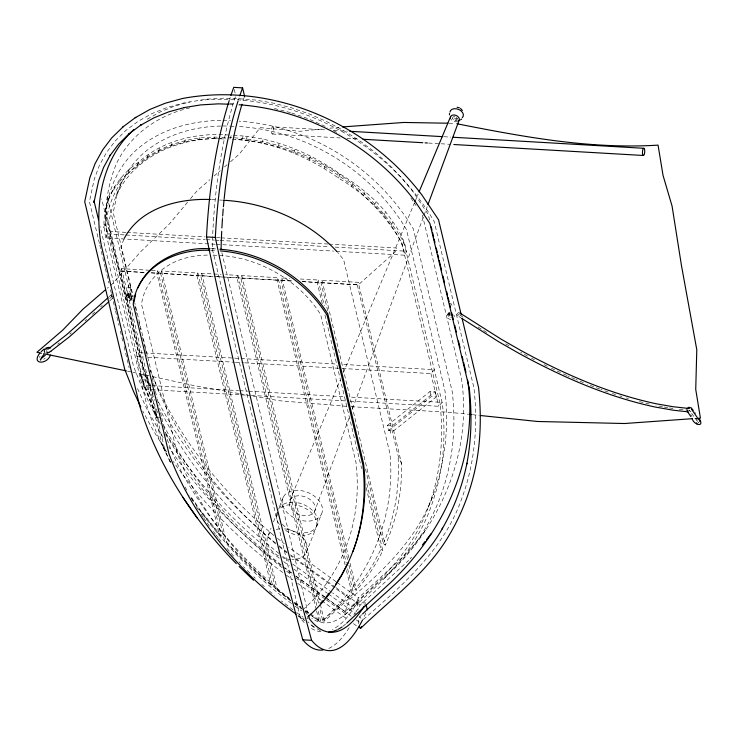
<?xml version="1.0" encoding="UTF-8"?>
<svg xmlns="http://www.w3.org/2000/svg" width="738" height="738" viewBox="0 0 738 738"><rect width="100%" height="100%" fill="white"/><g stroke="black" fill="none" stroke-linecap="round" stroke-linejoin="round"><path stroke-width="0.55" stroke-dasharray="3.69 2.77" d="M128.301 285.495C128.763 290.624 132.988 284.877 128.606 284.969C127.148 288.715 126.936 301.067 132.849 299.434M449.719 312.755L450.079 314.268M215.173 244.25L105.921 237.931C98.255 209.288 114.15 178.07 138.375 162.36C163.338 139.842 198.513 131.964 231.372 135.294L229.795 139.307C268.973 140.211 306.796 155.598 338.521 178.033C355.439 188.264 371.085 200.727 383.972 215.782C392.847 227.682 402.478 240.247 404.931 255.219L334.784 251.169M103.486 227.747L105.064 223.743L107.084 204.887L109.944 195.838M189.786 107.896C158.688 114.897 129.648 134.805 116.18 164.297C105.792 190.053 102.591 219.02 108.818 246.215L146.825 405.254C152.498 425.125 161.198 444.064 170.552 462.458M130.709 287.119L130.368 291.925L131.751 297.027C129.953 296.897 131.687 295.477 132.775 296.556M325.606 597.457L345.163 611.59C379.304 582.642 413.142 550.068 428.418 506.831C440.771 473.897 443.925 438.068 439.986 403.252L401.5 242.165C367.044 183.947 303.189 143.873 235.607 139.307M428.418 506.831C444.396 470.484 449.617 429.986 444.949 390.651L406.463 229.555C371.445 170.34 306.012 130.036 237.212 126.438M314.628 511.351A13.57 9.308 21.5 0 0 299.923 495.779A13.57 9.308 21.5 0 0 292.359 510.069A13.57 9.308 21.5 0 0 314.628 511.351L349.747 416.297M352.543 408.732L423.584 216.455M423.99 215.376L427.182 206.732M220.662 126.06C193.31 126.641 165.45 134.713 144.27 152.545C122.997 170.736 113.384 198.522 108.237 225.201L146.724 386.288L157.517 412.293M121.493 182.673L117.074 194.574L113.2 212.599L133.246 296.501M126.373 296.058C124.574 299.121 130.46 303.567 131.069 298.65C132.868 295.587 126.982 291.141 126.373 296.058C128.513 293.752 131.705 298.014 130.441 300.218M127.001 294.48C125.737 296.694 128.929 300.956 131.069 298.65M127.942 295.449L128.449 297.58L129.934 297.903L130.884 295.449L130.229 293.973L128.753 293.65L127.942 295.449L129.611 295.551L130.119 297.682M128.56 293.872L129.076 296.012M131.106 296.464L131.355 298.272L132.849 299.047M449.082 312.395C446.186 314.074 447.302 319.775 450.9 319.471M448.261 313.06L448.722 316.445L450.973 317.958M449.829 312.46L449.064 314.692L450.023 316.418M105.506 208.9L107.084 204.887M108.366 199.841L114.759 186.345M113.182 190.349L119.574 181.539L121.152 177.526M119.574 181.539L127.48 173.513L129.058 169.509M105.921 237.931L107.499 233.918L105.064 223.743M127.48 173.513L136.798 166.364L138.375 162.36M136.798 166.364L146.963 158.246L148.541 154.233M146.963 158.246L158.384 151.428L159.962 147.416M121.567 268.65L165.211 451.333L161.723 443.298L120.58 271.132L121.567 268.65L148.762 270.219M158.384 151.428L170.939 145.986L172.517 141.982M170.939 145.986L184.472 141.991L186.05 137.978M184.472 141.991L198.826 139.473L200.413 135.469M157.821 270.745L221.216 536.028L219.278 534.506L156.843 273.226L157.821 270.745L149.897 270.283M160.663 273.447L161.64 270.966L197.904 273.06L272.562 585.502L269.49 584.016L254.001 570.483L239.296 556.36L224.5 540.603L160.663 273.447L196.926 275.551L197.904 273.06M198.826 139.473L213.854 138.476L215.441 134.473M235.459 96.761L234.776 98.495A205.026 64.474 -86.7 0 0 212.24 248.734L300.541 618.278A201.299 63.302 -86.7 0 0 304.748 623.13M244.278 97.268L243.586 99.003A205.026 64.474 -86.7 0 0 242.304 103.182M241.64 139.989L243.217 135.977C278.208 139.51 311.547 153.781 340.098 174.02C357.026 184.26 372.662 196.723 385.55 211.778C394.424 223.679 404.055 236.243 406.518 251.215L404.931 255.219M245.782 140.321L247.359 136.318M290.329 600.243L275.551 588.832L200.745 275.772L201.723 273.281L220.994 274.398M261.713 143.117L263.291 139.104M277.7 147.379L279.278 143.375M316.307 609.745L237.009 277.866L237.987 275.385L225.524 274.665M318.475 603.057L240.828 278.088L241.806 275.606L278.069 277.7L346.279 563.168M293.549 153.08L295.126 149.067M309.084 160.137L310.661 156.133M345.144 564.994L277.091 280.182L278.069 277.7M324.13 168.495L325.707 164.482M347.598 559.515L280.91 280.403L281.888 277.922L289.822 278.383M338.521 178.033L340.098 174.02M351.565 186.474L353.142 182.461M322.257 303.798L317.174 282.506L318.152 280.016L298.89 278.909M327.681 310.716L320.993 282.728L321.971 280.237L358.234 282.34L401.638 464.008C402.072 491.785 396.74 519.792 385.273 545.151L383.336 543.629L365.402 468.602M363.576 195.653L365.153 191.64M374.415 205.459L375.993 201.446M383.972 215.782L385.55 211.778M401.638 464.008L398.04 455.521L357.257 284.822L358.234 282.34M268.152 535.456L271.04 528.14M273.512 521.867L277.626 511.406M283.281 497.061L278.613 508.925A20.941 14.363 21.5 0 1 288.945 502.458L292.211 502.31L291.233 504.801L287.968 504.949A20.941 14.363 21.5 0 0 278.669 509.82M391.297 225.422L392.874 221.418M402.505 245.044L404.083 241.04M306.196 552.808L315.67 528.759M316.648 526.277L321.325 514.404A20.941 14.363 21.5 0 0 298.632 490.364A20.941 14.363 21.5 0 0 286.953 512.421A20.941 14.363 21.5 0 0 321.325 514.404M345.163 611.59L350.126 598.988C384.267 570.031 418.105 537.467 433.391 494.229M289.979 500.115L340.273 380.024M343.391 372.579L414.599 202.544M415.051 201.474L418.16 194.039M366.186 487.634L380.919 549.284L373.188 564.1L364.923 576.895L354.83 589.773L356.491 590.142C367.017 578.241 375.743 564.819 382.801 550.603L366.242 481.277M383.336 543.629C395.347 516.046 399.821 485.456 398.04 455.521M365.661 602.983L356.841 602.476L355.762 604.856A201.299 63.302 -86.7 0 1 332.386 629.459M364.581 605.363L365.301 603.776M123.873 239.213L120.903 246.815L132.951 297.22M39.335 357.552L40.12 356.122M116.53 195.275C135.137 154.399 182.987 136.207 225.616 138.809M361.721 614.736L358.843 617.706L358.52 624.394M111.678 294.388L111.087 295.357L111.604 296.436M355.799 612.143L360.172 605.114L408.584 560.428M416.73 541.517C447.514 498.436 458.519 443.529 452.182 391.408L413.381 229.038C377.275 167.83 310.108 125.894 239.149 121.161M384.47 578.205C439.765 527.864 472.68 453.639 461.398 378.308L422.394 215.081M415.079 543.721L403.418 556.415L358.456 597.918C350.098 613.795 329.628 631.617 311.777 618.195M353.871 614.717L355.153 613.001M425.558 530.188L406.37 554.902L394.839 567.467L352.035 606.968L332.534 592.872M130.746 296.104L129.371 296.261M447.643 314.637L448.455 313.964L450.198 314.342M449.211 314.028L450.254 313.705M187.59 202.184L169.389 223.983L140.478 251.898L112.499 283.724L107.296 288.207M190.505 198.697L197.055 190.847L209.933 179.648M690.971 411.241L689.845 411.961M342.377 368.474L430.9 373.594L434.322 369.692L341.122 364.304M350.19 401.177L438.713 406.297L442.136 402.394L350.089 397.072M346.482 570.603L351.841 593.029L345.126 600.335L322.764 620.981L319.545 607.54M347.616 568.767L353.502 593.389L348.032 599.348L324.379 621.184L322.764 620.981M410.07 558.814L411.555 557.199M302.857 609.773C332.764 583.361 351.629 545.447 356.067 505.908A364.563 250.025 21.5 0 0 356.002 462.532L320.643 314.554C304.24 288.392 277.516 269.536 248.199 260.477A87.628 60.092 21.5 0 0 218.19 255.422A87.628 60.092 21.5 0 0 212.636 255.108M344.803 614.809C379.71 584.902 415.079 551.895 430.752 507.375C443.151 474.331 446.305 438.381 442.357 403.446L403.815 242.147C368.456 182.351 302.451 141.733 233.06 137.757M363.373 619.533C402.496 585.252 443.907 549.635 461.601 498.98C474.875 463.612 478.169 425.125 473.907 387.745L434.212 221.584C387.57 141.373 293.087 91.42 200.468 100.267M108.892 296.925L111.364 294.656M109.658 298.586L112.951 295.569M109.593 301.003L112.896 297.977M92.361 314.333L94.833 312.1M100.589 306.879L102.231 305.384M85.008 320.91L86.641 319.443M214.223 175.912L220.238 170.69M224.527 166.954L227.11 164.712M230.542 161.733L239.13 154.26L260.163 127.637L300.015 131.281L322.949 128.929M69.769 334.24L71.346 332.875M342.801 626.396L346.694 623.14M57.721 344.222L59.446 342.838M387.404 425.402L429.996 391.537L435.217 391.721L436.435 396.841L393.714 430.817L388.622 430.522L387.404 425.402L392.487 425.697L435.217 391.721M388.622 430.522L431.223 396.657L436.435 396.841M390.734 433.188L389.424 428.058M43.662 359.277L45.156 358.133M359.212 617.051L360.07 616.913L360.919 618.306M689.375 410.798L689.901 410.503M147.222 119.196L160.275 111.908L174.592 106.115L189.998 101.862M156.262 414.599L157.554 419.701M450.125 303.41L450.733 303.447M329.831 128.227L339.01 127.287M694.679 418.52L696.976 418.363M220.883 120.368C191.391 120.82 161.161 129.002 138.31 148.301C119.621 164.067 108.993 187.286 105.829 211.252L144.63 373.622L152.784 394.092M217.286 137.148C164.592 136.207 110.931 168.771 105.838 224.915L144.38 386.214L152.379 406.26L159.473 421.38M47.463 351.251L46.402 351.306L46.383 350.319M448.944 123.228L454.59 123.329M229.5 103.643L234.97 103.837M229.361 104.224L234.795 104.418M223.024 120.442L230.533 120.709M222.839 125.93L229.472 126.161M230.579 126.198L233.9 126.318M221.787 137.305L231.926 137.665M213.854 138.476L225.487 139.058M210.339 248.771L215.597 248.955M210.773 250.385L216.031 250.569M272.792 126.835A3.607 1.135 -86.7 0 1 273.411 132.36A3.607 1.135 -86.7 0 1 271.464 132.084A3.607 1.135 -86.7 0 1 272.792 126.835L324.48 129.823M333.677 130.349L347.46 131.152M443.953 136.733L450.844 137.13M272.313 134.021L340.098 137.941M346.989 138.338L358.474 139.002M428.547 143.052L440.032 143.716M441.186 143.781L450.374 144.316M233.531 135.423L243.217 135.977M211.529 199.555L217.258 199.887M219.546 200.016L221.834 200.155M125.829 232.35L110.903 231.483L109.325 235.487L119.178 270.966L144.482 272.423M126.973 232.415L205.016 236.926M216.492 237.59L219.942 237.793M221.086 237.857L327.829 244.029M328.973 244.094L396.693 248.014L395.116 252.018L358.373 284.794L302.026 281.538M107.499 233.918L124.75 234.924M125.903 234.988L205.256 239.573M206.409 239.638L214.454 240.108M215.607 240.173L219.057 240.376M220.21 240.44L329.462 246.76M335.209 247.092L406.518 251.215M216.326 244.315L333.631 251.095M212.24 248.734L215.551 248.927M151.382 272.82L215.782 276.547M216.926 276.612L292.829 281.003M120.58 271.132L144.38 272.506M151.179 272.903L156.843 273.226M200.745 275.772L213.208 276.492M214.343 276.556L237.009 277.866M240.828 278.088L277.091 280.182M280.91 280.403L292.239 281.058M302.442 281.648L317.174 282.506M320.993 282.728L357.257 284.822M143.227 352.856L136.327 352.46L136.585 356.574L144.399 389.277L250.173 395.393M144.38 352.921L239.878 358.447M241.031 358.511L336.528 364.037M136.585 356.574L143.486 356.971M148.089 357.238L234.306 362.22M235.459 362.293L243.503 362.755M244.656 362.819L341.233 368.41M151.041 385.559L144.141 385.162L144.399 389.277M152.194 385.633L238.485 390.623M239.638 390.688L247.691 391.149M248.844 391.223L345.485 396.804M251.326 395.457L345.596 400.909M153.218 394.212L145.709 375.089L140.571 374.683L155.229 411.97L157.268 412.09M140.571 374.683L141.797 379.802L156.456 417.099L160.524 417.33M300.541 618.278L308.263 618.721M141.797 379.802L146.927 380.208L154.86 400.393M346.694 406.324L279.222 400.725L252.23 395.928M351.27 406.703L449.599 412.311L467.883 414.212M472.449 414.691L479.303 415.402M309.739 614.274L318.991 620.953L320.606 621.147L317.93 609.957M455.291 120.091L457.348 120.359M238.734 393.529L193.753 385.54L152.203 376.509M239.859 393.732L247.728 395.134M127.499 371.131L131.991 372.109M133.117 372.358L151.078 376.26M351.841 593.029L353.502 593.389M275.551 588.832L277.211 589.201L290.984 599.745M274.388 108.486L290.707 112.674M291.778 113.043L307.949 118.624L327.709 127.517M320.264 630.667L309.222 623.961M333.475 130.589L339.24 133.661M382.801 550.603L380.919 549.284M290.892 600.935C268.023 582.826 246.105 563.389 226.372 541.867L224.5 540.603M459.442 312.829L459.322 312.635A3.136 1.153 -57.6 0 0 458.575 312.617L457.625 313.401A1.291 0.48 -57.6 0 0 457.025 314.536L457.136 315.347L460.946 317.847M311.879 616.009L320.366 621.95C368.908 581.249 396.241 516.729 389.932 453.483L343.622 259.693L337.635 252.35M452.311 118.587L453.612 119.501M336.03 581.719L288.659 547.236M336.971 582.393L358.456 597.918M290.606 554.838L335.126 587.014M336.058 587.679L360.172 605.114M350.126 598.988L290.671 555.825M292.608 564.016L331.611 592.208M283.696 561.719L289.287 565.76M293.936 569.127L327.469 593.361M328.401 594.025L355.412 613.546M292.064 573.223L284.822 567.725M295.79 575.917L324.674 596.784M282.755 566.784L292.064 573.509M295.79 576.203L351.648 616.571M356.297 619.929L360.024 622.623M286.584 571.166L292.128 575.179M295.827 577.845L325.393 599.21M326.316 599.883L345.716 613.905M282.746 572.513C243.033 543.214 207.498 508.178 178.153 468.473L173.282 461.453M286.464 575.206L292.977 579.911M297.635 583.278L320.892 600.086M321.823 600.76L347.884 619.588M353.465 623.619L357.183 626.313M294.683 602.42L301.169 607.097M305.79 610.446L309.499 613.121M310.421 613.795L320.606 621.147M294.028 602.918L300.495 607.595M305.117 610.935L308.816 613.61M295.172 604.219L302.008 609.154M291.473 603.518C251.796 573.878 217.12 537.458 190.035 495.964M295.163 606.193L301.63 610.861M293.032 609.911L281.427 600.963M296.694 612.568L303.115 617.208M297.912 615.464L304.333 620.105M298.217 616.009L304.637 620.64M294.545 602.761L301.814 608.37M305.449 611.175L308.18 613.278M277.433 538.306L284.342 543.795M275.56 543.011C227.286 503.989 185.948 455.78 157.618 400.374M279.084 545.806L288.752 553.491M279.232 546.738L287.147 553.03M279.029 553.491C229.702 514.211 187.387 465.189 159.509 408.409M282.617 556.341L288.89 561.332M279.232 558.177C243.743 530.788 211.935 498.62 185.275 462.56L185.625 463.049L172.923 444.719L164.869 431.647M281.307 564.93C232.811 526.932 191.317 479.34 163.181 424.35M280.892 565.437C237.498 532.366 198.956 492.652 168.91 447.016M282.165 567.651C235.422 531.351 194.675 486.508 166.299 434.387M269.093 582.743L272.562 585.502M451.056 303.613L452.007 305.347M453.741 314.886L454.7 316.611M290.006 599.256C259.278 574.192 231.197 545.751 207.747 513.722C190.764 488.962 173.956 462.947 165.598 433.879M313.807 627.272L307.857 621.802M273.973 535.557C220.966 491.01 175.875 435.3 150.358 370.485M275.708 543.934L258.89 529.247L242.922 513.906L227.867 497.975L213.771 481.527L200.708 464.608L188.716 447.302L177.849 429.654L168.144 411.749L159.648 393.658L151.687 373.686L134.851 303.207M261.759 584.321L264.278 586.535M269.333 590.944L274.379 595.354M698.314 422.459L698.96 422.883L698.775 422.385M264.933 579.201C238.78 555.114 215.773 527.504 197.83 496.757A364.563 250.025 21.5 0 1 176.88 452.173L141.521 304.194C144.786 279.757 166.354 261.575 189.795 257.101A87.628 60.092 21.5 0 1 208.254 255.071M247.295 570.575L250.486 573.647M253.678 576.719L255.283 578.251M238.964 561.839L240.468 563.435M243.475 566.618L244.988 568.214M305.062 612.134L307.266 614.496M221.216 536.028L199.555 509.202L189.758 495.05M219.278 534.506L200.45 511M226.953 548.399L233.688 556.268M697.53 421.573L689.596 410.54M213.383 531.508L215.468 534.201M216.16 535.096L218.245 537.79M218.937 538.694L221.022 541.388M694.458 411.915L695.759 413.658M690.676 414.608L691.976 416.361M450.807 317.072L451.37 317.857M166.825 452.117L153.181 430.319L142.738 411.038M201.059 514.128L202.968 516.886M203.605 517.799L209.97 526.997M410.928 197.969L416.02 205.57M696.395 418.584L697.447 420.162M163.107 437.597L146.945 409.064L136.622 386.62M191.197 498.224L194.085 502.901M196.391 506.646L198.697 510.392M160.34 424.046L151.152 407.09L142.166 387.948L133.523 366.26L100.128 226.501M185.155 487.071L186.806 490.115M169.399 460.254L170.46 462.2M151.069 386.426L140.22 360.098L101.696 198.863M170.524 462.403L161.723 443.298M687.004 410.586L686.755 409.608M449.691 314.037L450.134 315.569M429.571 220.035L428.234 214.435L413.4 192.304L401.998 178.19L389.166 164.814L375.052 152.323L359.812 140.857L343.631 130.561L326.676 121.539L309.148 113.892L291.252 107.72L273.18 103.08L255.145 100.027L239.177 98.744L223.383 98.191L206.326 99.206L183.199 103.071L166.917 107.563L151.825 113.68L138.071 121.355L125.829 130.497L115.22 140.986L106.355 152.701L99.335 165.515L94.233 179.279L89.427 201.64L99.547 244.02M430.9 373.594L438.713 406.297M429.996 391.537L431.223 396.657M321.971 280.237L385.273 545.151M318.152 280.016L324.296 305.735M324.941 315.006L361.638 468.584M281.888 277.922L348.733 557.688M350.07 563.279L356.491 590.142M348.936 565.114L354.83 589.773M234.269 89.492L235.8 95.894M356.841 602.476L358.474 609.302M241.806 275.606L320.108 603.287M320.375 604.404L324.379 621.184M237.987 275.385L316.86 605.483M316.574 610.87L318.991 620.953M221.861 252.608L308.023 613.186M201.723 273.281L277.211 589.201M196.926 275.551L270.901 585.133M161.64 270.966L226.372 541.867M135.091 306.178L136.964 314.019M138.836 321.86L140.709 329.701M142.582 337.543L144.989 347.626M145.257 348.751L147.13 356.592M150.349 370.033L150.884 372.275M152.222 377.874L153.292 382.358M153.559 383.474L155.164 390.199M155.432 391.315L157.037 398.04M157.305 399.157L158.91 405.882M160.515 412.597L161.585 417.081M161.853 418.197L163.458 424.922M163.725 426.038L165.33 432.763M107.204 196.852L132.047 300.827M155.229 411.97L156.456 417.099M145.709 375.089L146.927 380.208M99.814 245.136L105.147 267.433M105.414 268.549L108.873 283.051M110.469 289.739L111.539 294.204M111.807 295.32L115.266 309.812M115.534 310.929L119.002 325.421M120.331 331.002L121.669 336.574M121.927 337.69L122.729 341.039M124.058 346.611L125.395 352.192M125.663 353.299L129.122 367.801M457.136 315.347A3.136 1.153 -57.6 0 0 457.883 315.366L458.833 314.582A1.291 0.48 -57.6 0 0 459.433 313.447M687.631 410.568A1.319 1.033 -85.3 0 1 687.65 409.673M689.421 410.291A466.315 200.515 44.5 0 1 677.484 409.064M673.038 408.465A466.315 200.515 44.5 0 1 668.831 407.828M667.77 407.653A466.315 200.515 44.5 0 1 663.499 406.915M662.429 406.721A466.315 200.515 44.5 0 1 655.925 405.457M649.329 404.027A466.315 200.515 44.5 0 1 639.274 401.564M628.472 398.575A466.315 200.515 44.5 0 1 626.294 397.93M621.931 396.601A466.315 200.515 44.5 0 1 619.736 395.909M615.566 394.562A466.315 200.515 44.5 0 1 612.429 393.511M608.213 392.072A466.315 200.515 44.5 0 1 600.778 389.406M599.773 389.027A466.315 200.515 44.5 0 1 587.522 384.295M583.398 382.625A466.315 200.515 44.5 0 1 576.147 379.572M575.105 379.129A466.315 200.515 44.5 0 1 567.78 375.9M566.729 375.43A466.315 200.515 44.5 0 1 561.47 373.031M560.465 372.561A466.315 200.515 44.5 0 1 551.397 368.253M547.347 366.269A466.315 200.515 44.5 0 1 542.264 363.733M534.441 359.71A466.315 200.515 44.5 0 1 531.517 358.17M527.605 356.094A466.315 200.515 44.5 0 1 520.742 352.358M508.925 345.707A466.315 200.515 44.5 0 1 503.98 342.838M486.757 332.451A466.315 200.515 44.5 0 1 476.314 325.864M462.984 317.146A466.315 200.515 44.5 0 1 458.224 313.945M282.285 524.284A20.941 14.363 21.5 0 0 296.039 532.144L299.471 532.679L298.484 535.161L295.062 534.626A20.941 14.363 21.5 0 1 285.219 530.133M277.589 515.456A20.941 14.363 21.5 0 1 277.516 512.513M279.444 524.515A20.941 14.363 21.5 0 1 277.23 512.255M284.545 528.851A20.941 14.363 21.5 0 1 307.017 545.281A20.941 14.363 21.5 0 1 291.879 559.533M290.846 559.496A20.941 14.363 21.5 0 1 282.46 557.697M278.484 555.889A20.941 14.363 21.5 0 1 274.075 530.253M276.187 529.497A20.941 14.363 21.5 0 1 281.455 528.731M457.791 121.475A4.649 3.192 21.5 0 1 450.835 119.021M365.882 613.01A175.21 55.092 -86.7 0 1 363.004 619.053M222.452 219.011A205.026 64.474 -86.7 0 1 222.608 216.769M238.383 100.036A209.666 65.931 -86.7 0 1 239.057 97.951M229.564 99.529A209.666 65.931 -86.7 0 1 230.238 97.434M320.993 631.691A201.299 63.302 -86.7 0 1 309.988 627.558M349.157 627.641A175.21 55.092 -86.7 0 1 327.81 648.794M456.905 118.071A2.325 1.596 21.5 0 1 455.484 120.1A2.325 1.596 21.5 0 1 452.652 118.108A2.325 1.596 21.5 0 1 455.06 116.77M456.149 117.268A2.325 1.596 21.5 0 1 456.591 117.646M457.911 118.929A6.983 4.788 21.5 0 1 452.874 117.157M296.039 502.56L295.062 505.041L298.235 505.539A20.941 14.363 21.5 0 1 316.491 521.231A20.941 14.363 21.5 0 1 305.329 535.216L302.303 535.354L303.281 532.873L306.307 532.735A20.941 14.363 21.5 0 0 317.469 518.749A20.941 14.363 21.5 0 0 299.222 503.058L296.039 502.56M131.272 296.565L131.216 296.565"/><path stroke-width="1.11" d="M94.132 201.631L93.966 202.47L98.634 180.792L103.624 167.332L110.488 154.805L110.027 155.543L118.689 144.085L129.058 133.836M133.827 302.562L135.626 294.222M361.482 626.562L360.421 628.462L359.129 626.94M44.298 350.282L45.544 348.917L47.619 348.954M352.958 551.489C363.234 523.989 366.103 494.082 362.893 464.986L327.137 315.357C304.268 278.798 263.226 254.232 220.284 250.911M427.975 204.574L459.11 120.312M419.055 191.917L450.66 116.456M124.325 238.273C140.404 207.913 178.384 198.273 210.385 199.491M348.041 562.882L341.445 575.299L335.569 584.395M137.923 287.931C150.192 261.003 181.613 248.9 209.721 250.348M346.694 623.14L390.273 582.909C445.06 531.019 478.944 456.435 467.652 380.135M39.806 353.188C30.802 364.664 47.14 364.858 50.433 355.107M687.078 408.603L688.969 407.256L691.137 407.911M325.818 597.429L329.139 593.131M422.45 544.921L425.116 541.48M426.453 539.764L431.112 533.731M43.828 354.618L41.559 357.469L40.572 360.135L40.295 359.351M320.707 603.13L322.93 600.714M123.264 126.65L111.742 137.877L102.683 149.86L95.045 163.698L89.833 177.757L84.713 201.659L124.731 369.341L133.587 391.564L140.81 406.942M134.021 129.427C102.471 157.701 94.04 204.583 101.198 244.887L139.583 405.54C157.738 465.244 192.849 519.146 236.261 563.638M41.18 351.62L44.271 348.973M45.276 355.264L41.374 358.354M307.58 617.106C350.827 579.607 370.541 519.607 363.511 463.409L327.764 313.779C304.693 276.916 263.171 252.258 219.841 249.25M362.561 613.961C390.956 587.162 423.059 562.762 442.606 528.177L442.145 528.925C453.944 508.537 462.265 486.259 466.96 463.187L466.785 464.045C471.61 439.036 472.016 413.381 469.276 388.105M360.836 628.195C391.906 598.158 428.317 571.978 450.042 533.694L450.503 532.947C462.551 512.135 471.047 489.395 475.844 465.835L476.01 464.977C480.945 439.424 481.333 413.206 478.538 387.376L462.071 318.272M108.062 297.682L66.89 334.443L48.265 349.019M108.772 301.759L69.483 336.759L50.415 351.565M105.562 289.702L82.997 309.148L62.582 330.255L36.9 352.303L41.374 353.225M135.137 117.794L149.823 109.473L165.266 103.219L182.526 98.495C272.064 81.614 367.653 123.034 421.979 195.063L438.529 219.73L461.268 314.905M122.6 127.148L135.774 117.314M128.394 134.334L141.013 124.916L140.377 125.395L153.818 117.886L168.578 111.908L184.472 107.527L183.863 107.647L200.801 104.897L218.503 103.846L228.273 104.187M460.494 119.86L461.665 119.132M338.235 629.293L342.017 627.042M47.241 352.856L48.773 352.404M48.302 352.653L50.876 351.325M46.014 347.976L48.929 347.294L50.581 347.985M337.294 629.855L332.543 631.571L328.742 632.051M342.45 126.936L403.76 122.462L447.809 123.209M692.382 418.686L624.514 423.52L537.568 421.481L480.447 415.522M696.976 418.363L700.427 418.114L695.731 389.415L696.792 349.747L681.432 265.366L672.069 206.087L663.038 175.386L658.065 145.128C590.206 149.399 523.104 136.788 456.84 123.744M46.715 352.856L47.785 352.801M209.288 248.734C175.174 246.335 137.397 267.866 133.209 304.139L168.956 453.769C193.116 518.915 240.219 573.73 296.076 614.136M244.619 96.401L242.571 87.868L233.762 87.352A209.666 65.931 -86.7 0 0 230.929 95.368M349.757 131.281L442.809 136.659M453.141 137.259L643.84 148.292A3.607 1.135 -86.7 0 1 644.458 153.818A3.607 1.135 -86.7 0 1 642.512 153.541A3.607 1.135 -86.7 0 1 643.84 148.292M363.068 139.27L422.8 142.72M425.097 142.858L427.403 142.988M453.824 144.519L643.37 155.478M222.977 200.219C265.376 202.415 307.82 220.219 336.897 251.538M229.223 100.58A209.666 65.931 -86.7 0 0 206.52 236.935L215.339 237.442C243.512 372.635 275.265 507.098 311.602 640.326A175.21 55.092 -86.7 0 0 362.524 620.012M206.52 236.935C234.693 372.127 266.446 506.582 302.783 639.818L311.602 640.326M239.186 104.768C307.857 109.658 373.41 146.198 414.867 200.994L414.516 200.505L429.885 223.439L469.423 388.908M469.027 414.332L471.305 414.571M689.43 408.529L673.084 406.721L656.469 403.824C608.951 393.705 564.053 374.018 521.545 350.854L501.102 339.157L460.272 313.253M688.286 411.869L672.982 410.171L655.381 407.072C607.678 396.924 562.605 377.155 519.939 353.908L498.953 341.906L461.896 318.475M699.449 420.974L700.38 421.241L698.379 418.953M457.108 107.231L459.433 107.822M43.607 353.686L126.373 370.891M460.475 108.421L462.385 110.46M239.149 566.47L253.503 580.262M691.423 408.197L693.25 410.356M44.769 352.413L44.326 351.27M697.17 417.394L691.488 409.193M692.096 418.345C693.425 425.051 705.011 427.856 699.338 418.815M182.876 497.32L197.378 518.242M690.796 416.536L687.705 411.896M696.368 422.809L696.82 423.363M431.176 226.751L431.979 230.118M432.514 232.35L433.584 236.833M434.119 239.075L434.922 242.433M436.259 248.033L437.33 252.507M437.865 254.748L438.667 258.106M439.202 260.348L441.61 270.422M442.948 276.021L444.553 282.737M446.693 291.695L447.496 295.052M448.031 297.294L449.101 301.768M449.636 304.01L450.438 307.368M451.776 312.967L453.381 319.683M454.719 325.283L456.324 332.008M458.464 340.965L460.069 347.681M462.209 356.639L463.012 359.996M463.547 362.238L465.955 372.312M366.131 604.929L367.293 609.809M308.558 615.427L309.36 618.785A201.299 63.302 -86.7 0 0 364.028 606.295M93.984 200.791L98.523 219.795M449.414 113.541L449.507 114.851M450.475 118.135A4.649 3.192 21.5 0 1 455.816 115.331A4.649 3.192 21.5 0 1 458.575 120.977M215.339 237.442A209.666 65.931 -86.7 0 1 238.042 101.088M239.749 95.885A209.666 65.931 -86.7 0 1 242.571 87.868M221.059 249.25A205.026 64.474 -86.7 0 1 221.714 231.335M221.889 227.968A205.026 64.474 -86.7 0 1 222.452 219.011M222.691 215.653A205.026 64.474 -86.7 0 1 223.227 208.946M223.42 206.723A205.026 64.474 -86.7 0 1 223.937 201.16M224.158 198.937A205.026 64.474 -86.7 0 1 241.981 104.242M322.967 650.012A175.21 55.092 -86.7 0 1 302.783 639.818M449.977 112.111A6.983 4.788 21.5 0 1 458.935 109.565A6.983 4.788 21.5 0 1 462.228 117.702M696.884 423.741L696.875 423.833"/></g></svg>
